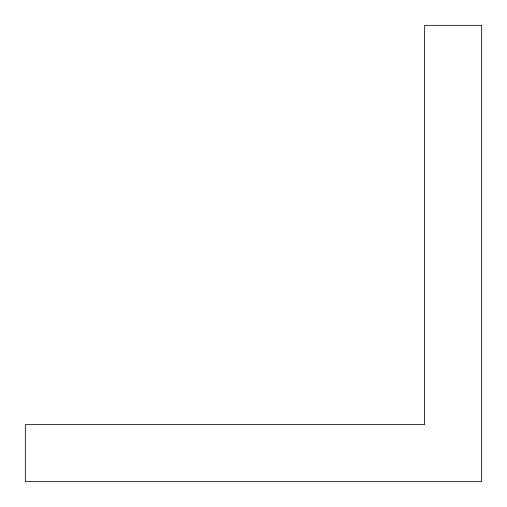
<?xml version="1.0" encoding="UTF-8"?>
<svg xmlns="http://www.w3.org/2000/svg" width="507" height="507" viewBox="0 0 507 507"><rect width="100%" height="100%" fill="white"/><g stroke="black" fill="none" stroke-linecap="round" stroke-linejoin="round"><path stroke-width="0.76" d="M481.65 25.35L424.613 25.35L424.613 424.613L25.35 424.613L25.35 481.65L481.65 481.65L481.65 25.35"/></g></svg>
